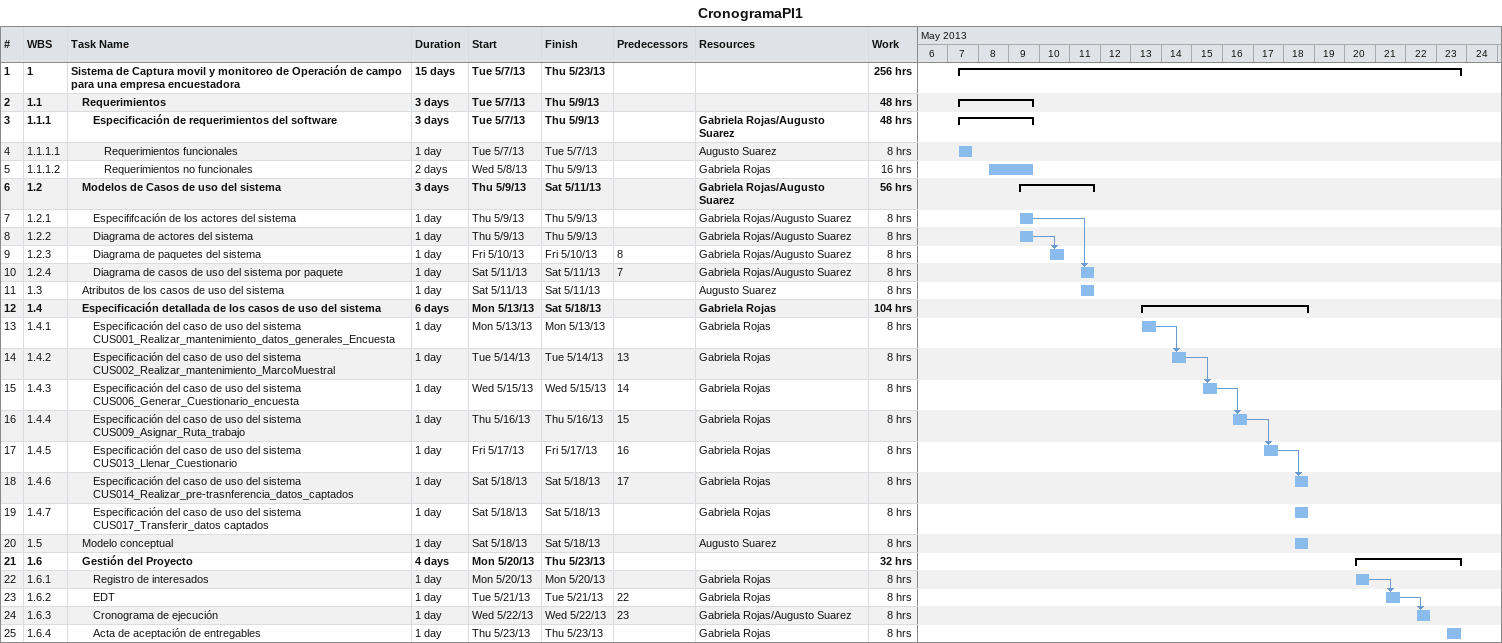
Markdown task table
CronogramaPI1

| ID | WBS | Task | Duration | Start | Finish | Predecessors | Resources | Work (h) |
|---|---|---|---|---|---|---|---|---|
| 1 | 1 | **Sistema de Captura movil y monitoreo de Operación de campo para una empresa encuestadora** | 15d | 2013-05-07 | 2013-05-23 |  |  | 256 |
| 2 | 1.1 | **Requerimientos** | 3d | 2013-05-07 | 2013-05-09 |  |  | 48 |
| 3 | 1.1.1 | **Especificación de requerimientos del software** | 3d | 2013-05-07 | 2013-05-09 |  | Gabriela Rojas/Augusto Suarez | 48 |
| 4 | 1.1.1.1 | Requerimientos funcionales | 1d | 2013-05-07 | 2013-05-07 |  | Augusto Suarez | 8 |
| 5 | 1.1.1.2 | Requerimientos no funcionales | 2d | 2013-05-08 | 2013-05-09 |  | Gabriela Rojas | 16 |
| 6 | 1.2 | **Modelos de Casos de uso del sistema** | 3d | 2013-05-09 | 2013-05-11 |  | Gabriela Rojas/Augusto Suarez | 56 |
| 7 | 1.2.1 | Especififcación de los actores del sistema | 1d | 2013-05-09 | 2013-05-09 |  | Gabriela Rojas/Augusto Suarez | 8 |
| 8 | 1.2.2 | Diagrama de actores del sistema | 1d | 2013-05-09 | 2013-05-09 |  | Gabriela Rojas/Augusto Suarez | 8 |
| 9 | 1.2.3 | Diagrama de paquetes del sistema | 1d | 2013-05-10 | 2013-05-10 | 8 | Gabriela Rojas/Augusto Suarez | 8 |
| 10 | 1.2.4 | Diagrama de casos de uso del sistema por paquete | 1d | 2013-05-11 | 2013-05-11 | 7 | Gabriela Rojas/Augusto Suarez | 8 |
| 11 | 1.3 | Atributos de los casos de uso del sistema | 1d | 2013-05-11 | 2013-05-11 |  | Augusto Suarez | 8 |
| 12 | 1.4 | **Especificación detallada de los casos de uso del sistema** | 6d | 2013-05-13 | 2013-05-18 |  | Gabriela Rojas | 104 |
| 13 | 1.4.1 | Especificación del caso de uso del sistema CUS001_Realizar_mantenimiento_datos_generales_Encuesta | 1d | 2013-05-13 | 2013-05-13 |  | Gabriela Rojas | 8 |
| 14 | 1.4.2 | Especificación del caso de uso del sistema CUS002_Realizar_mantenimiento_MarcoMuestral | 1d | 2013-05-14 | 2013-05-14 | 13 | Gabriela Rojas | 8 |
| 15 | 1.4.3 | Especificación del caso de uso del sistema CUS006_Generar_Cuestionario_encuesta | 1d | 2013-05-15 | 2013-05-15 | 14 | Gabriela Rojas | 8 |
| 16 | 1.4.4 | Especificación del caso de uso del sistema CUS009_Asignar_Ruta_trabajo | 1d | 2013-05-16 | 2013-05-16 | 15 | Gabriela Rojas | 8 |
| 17 | 1.4.5 | Especificación del caso de uso del sistema CUS013_Llenar_Cuestionario | 1d | 2013-05-17 | 2013-05-17 | 16 | Gabriela Rojas | 8 |
| 18 | 1.4.6 | Especificación del caso de uso del sistema CUS014_Realizar_pre-trasnferencia_datos_captados | 1d | 2013-05-18 | 2013-05-18 | 17 | Gabriela Rojas | 8 |
| 19 | 1.4.7 | Especificación del caso de uso del sistema CUS017_Transferir_datos captados | 1d | 2013-05-18 | 2013-05-18 |  | Gabriela Rojas | 8 |
| 20 | 1.5 | Modelo conceptual | 1d | 2013-05-18 | 2013-05-18 |  | Augusto Suarez | 8 |
| 21 | 1.6 | **Gestión del Proyecto** | 4d | 2013-05-20 | 2013-05-23 |  |  | 32 |
| 22 | 1.6.1 | Registro de interesados | 1d | 2013-05-20 | 2013-05-20 |  | Gabriela Rojas | 8 |
| 23 | 1.6.2 | EDT | 1d | 2013-05-21 | 2013-05-21 | 22 | Gabriela Rojas | 8 |
| 24 | 1.6.3 | Cronograma de ejecución | 1d | 2013-05-22 | 2013-05-22 | 23 | Gabriela Rojas/Augusto Suarez | 8 |
| 25 | 1.6.4 | Acta de aceptación de entregables | 1d | 2013-05-23 | 2013-05-23 |  | Gabriela Rojas | 8 |
